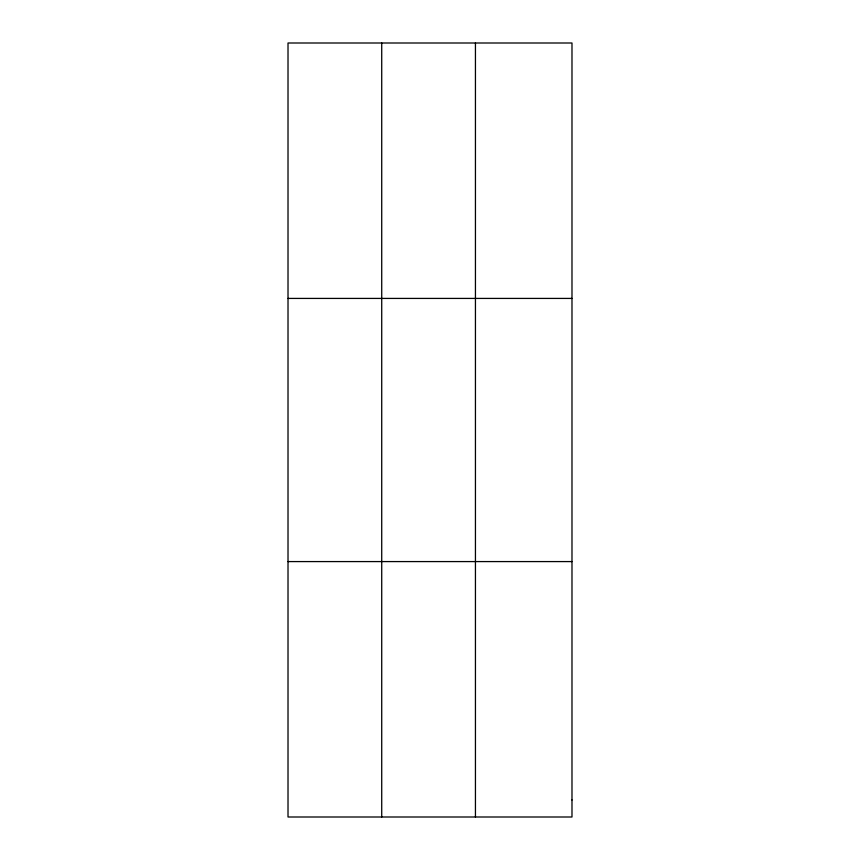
<?xml version="1.0" encoding="UTF-8"?>
<svg xmlns="http://www.w3.org/2000/svg" width="860" height="860" viewBox="0 0 860 860"><rect width="100%" height="100%" fill="white"/><g stroke="black" fill="none" stroke-linecap="round" stroke-linejoin="round"><path stroke-width="1.29" d="M381.722 817L381.722 43M475.44 817L475.44 43M288.014 298.42L571.986 298.42M288.014 561.58L571.986 561.58M571.986 799.972L571.986 817L288.014 817L288.014 43L571.986 43L571.986 799.972"/></g></svg>
